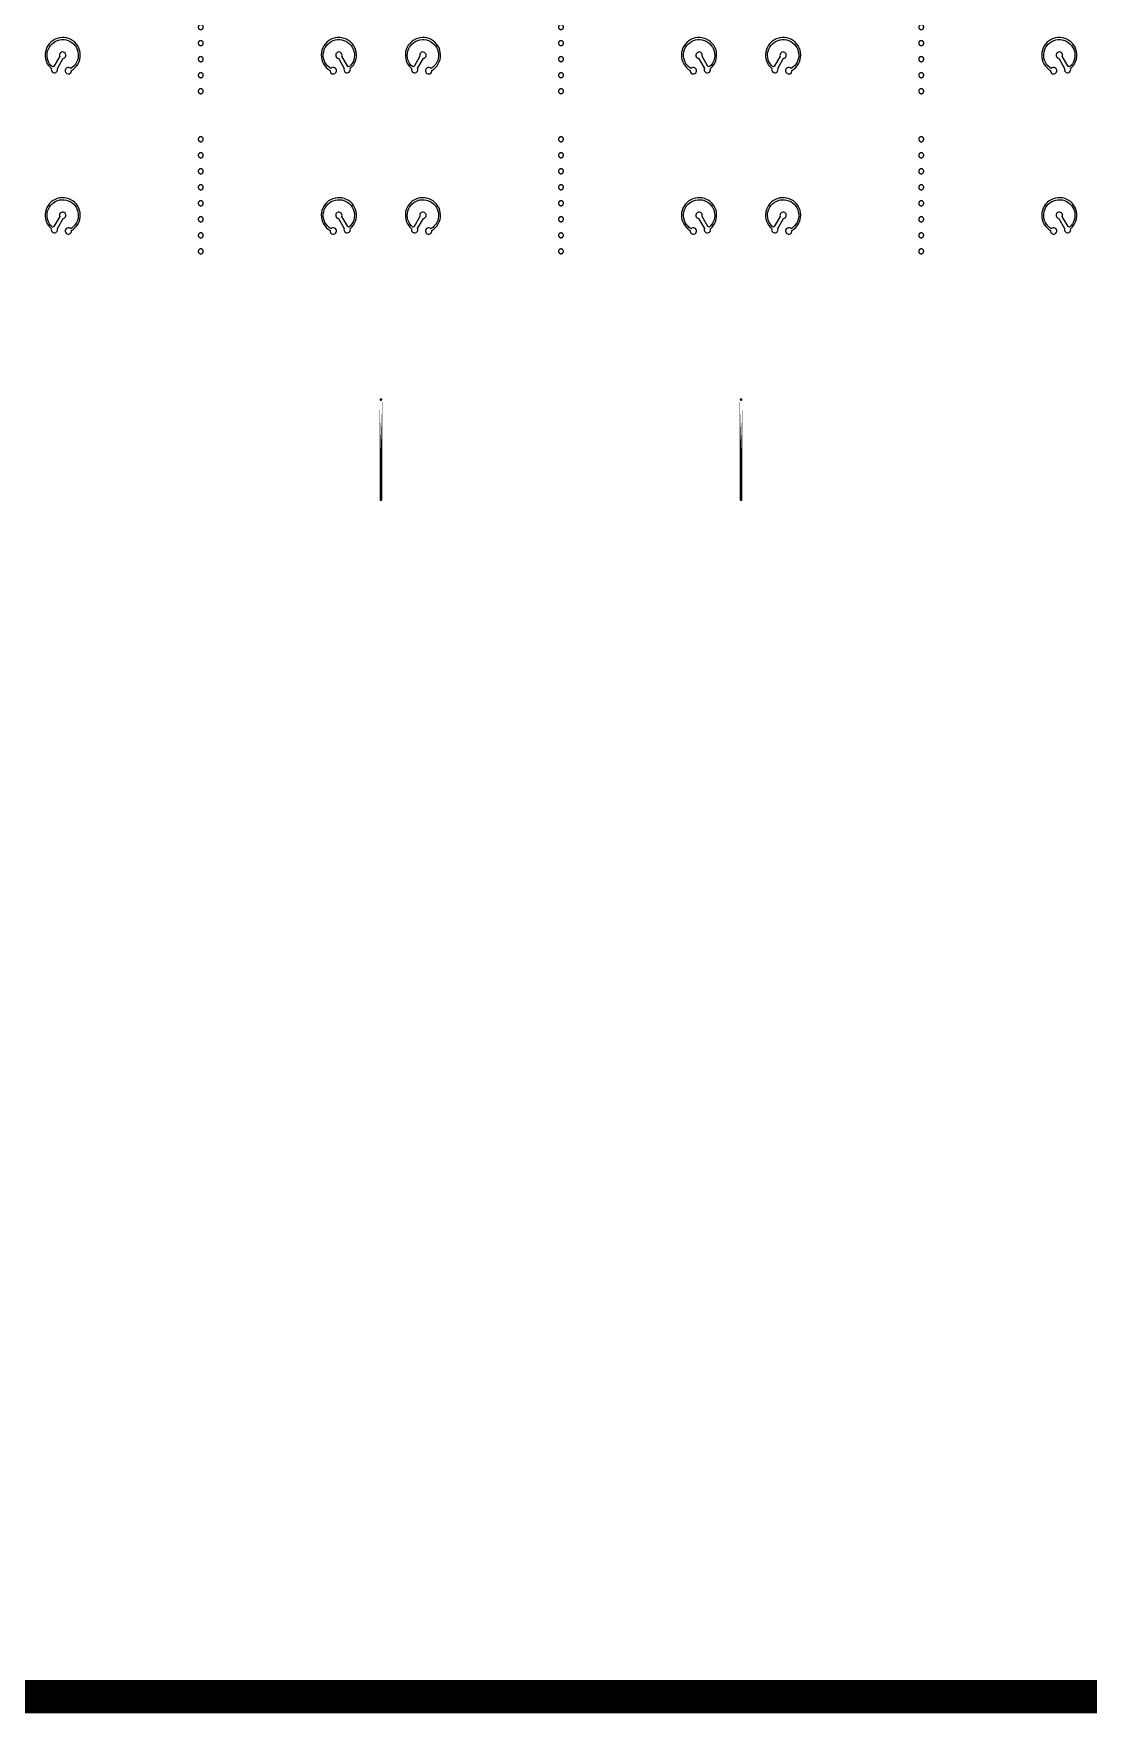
# Model space of a CAD drawing. Extents: x -100 to 100, y -100 to 100.
# Drawn here: x -53.5 to -21.9, y -100.5 to -50.3 of the extents above; entities that cross this region are included whole.
import ezdxf

# ---------------------------------------------------------------- set-up
doc = ezdxf.new("R2010")
doc.units = 0
doc.layers.get('0').update_dxf_attribs({"linetype": 'continuous'})
doc.layers.add('L12', color=7, linetype='continuous')

# ---------------------------------------------------------------- blocks, each defined once
blk = doc.blocks.new('LDI_XFL94-0512-011_L12_B1')
at = {"layer": 'L12'}
for points in [[(-48.503, -53.338), (-48.513, -53.339), (-48.522, -53.341), (-48.532, -53.344), (-48.54, -53.348), (-48.549, -53.354), (-48.556, -53.36), (-48.562, -53.368), (-48.568, -53.376), (-48.572, -53.384), (-48.575, -53.394), (-48.577, -53.403), (-48.578, -53.413), (-48.577, -53.423), (-48.575, -53.433), (-48.572, -53.442), (-48.568, -53.451), (-48.562, -53.459), (-48.556, -53.466), (-48.549, -53.473), (-48.54, -53.478), (-48.532, -53.482), (-48.522, -53.486), (-48.513, -53.488), (-48.503, -53.488), (-48.493, -53.488), (-48.484, -53.486), (-48.474, -53.482), (-48.465, -53.478), (-48.457, -53.473), (-48.45, -53.466), (-48.443, -53.459), (-48.438, -53.451), (-48.434, -53.442), (-48.431, -53.433), (-48.429, -53.423), (-48.428, -53.413), (-48.429, -53.403), (-48.431, -53.394), (-48.434, -53.384), (-48.438, -53.376), (-48.443, -53.368), (-48.45, -53.36), (-48.457, -53.354), (-48.465, -53.348), (-48.474, -53.344), (-48.484, -53.341), (-48.493, -53.339), (-48.503, -53.338)], [(-37.725, -53.338), (-37.734, -53.339), (-37.744, -53.341), (-37.753, -53.344), (-37.762, -53.348), (-37.77, -53.354), (-37.778, -53.36), (-37.784, -53.368), (-37.79, -53.376), (-37.794, -53.384), (-37.797, -53.394), (-37.799, -53.403), (-37.8, -53.413), (-37.799, -53.423), (-37.797, -53.433), (-37.794, -53.442), (-37.79, -53.451), (-37.784, -53.459), (-37.778, -53.466), (-37.77, -53.473), (-37.762, -53.478), (-37.753, -53.482), (-37.744, -53.486), (-37.734, -53.488), (-37.725, -53.488), (-37.715, -53.488), (-37.705, -53.486), (-37.696, -53.482), (-37.687, -53.478), (-37.679, -53.473), (-37.672, -53.466), (-37.665, -53.459), (-37.66, -53.451), (-37.655, -53.442), (-37.652, -53.433), (-37.65, -53.423), (-37.65, -53.413), (-37.65, -53.403), (-37.652, -53.394), (-37.655, -53.384), (-37.66, -53.376), (-37.665, -53.368), (-37.672, -53.36), (-37.679, -53.354), (-37.687, -53.348), (-37.696, -53.344), (-37.705, -53.341), (-37.715, -53.339), (-37.725, -53.338)], [(-26.946, -53.338), (-26.956, -53.339), (-26.966, -53.341), (-26.975, -53.344), (-26.984, -53.348), (-26.992, -53.354), (-26.999, -53.36), (-27.006, -53.368), (-27.011, -53.376), (-27.015, -53.384), (-27.019, -53.394), (-27.02, -53.403), (-27.021, -53.413), (-27.02, -53.423), (-27.019, -53.433), (-27.015, -53.442), (-27.011, -53.451), (-27.006, -53.459), (-26.999, -53.466), (-26.992, -53.473), (-26.984, -53.478), (-26.975, -53.482), (-26.966, -53.486), (-26.956, -53.488), (-26.946, -53.488), (-26.936, -53.488), (-26.927, -53.486), (-26.917, -53.482), (-26.909, -53.478), (-26.9, -53.473), (-26.893, -53.466), (-26.887, -53.459), (-26.881, -53.451), (-26.877, -53.442), (-26.874, -53.433), (-26.872, -53.423), (-26.871, -53.413), (-26.872, -53.403), (-26.874, -53.394), (-26.877, -53.384), (-26.881, -53.376), (-26.887, -53.368), (-26.893, -53.36), (-26.9, -53.354), (-26.909, -53.348), (-26.917, -53.344), (-26.927, -53.341), (-26.936, -53.339), (-26.946, -53.338)], [(-48.503, -53.817), (-48.513, -53.818), (-48.522, -53.82), (-48.532, -53.823), (-48.54, -53.827), (-48.549, -53.833), (-48.556, -53.839), (-48.562, -53.847), (-48.568, -53.855), (-48.572, -53.864), (-48.575, -53.873), (-48.577, -53.882), (-48.578, -53.892), (-48.577, -53.902), (-48.575, -53.912), (-48.572, -53.921), (-48.568, -53.93), (-48.562, -53.938), (-48.556, -53.945), (-48.549, -53.952), (-48.54, -53.957), (-48.532, -53.962), (-48.522, -53.965), (-48.513, -53.967), (-48.503, -53.967), (-48.493, -53.967), (-48.484, -53.965), (-48.474, -53.962), (-48.465, -53.957), (-48.457, -53.952), (-48.45, -53.945), (-48.443, -53.938), (-48.438, -53.93), (-48.434, -53.921), (-48.431, -53.912), (-48.429, -53.902), (-48.428, -53.892), (-48.429, -53.882), (-48.431, -53.873), (-48.434, -53.864), (-48.438, -53.855), (-48.443, -53.847), (-48.45, -53.839), (-48.457, -53.833), (-48.465, -53.827), (-48.474, -53.823), (-48.484, -53.82), (-48.493, -53.818), (-48.503, -53.817)], [(-37.725, -53.817), (-37.734, -53.818), (-37.744, -53.82), (-37.753, -53.823), (-37.762, -53.827), (-37.77, -53.833), (-37.778, -53.839), (-37.784, -53.847), (-37.79, -53.855), (-37.794, -53.864), (-37.797, -53.873), (-37.799, -53.882), (-37.8, -53.892), (-37.799, -53.902), (-37.797, -53.912), (-37.794, -53.921), (-37.79, -53.93), (-37.784, -53.938), (-37.778, -53.945), (-37.77, -53.952), (-37.762, -53.957), (-37.753, -53.962), (-37.744, -53.965), (-37.734, -53.967), (-37.725, -53.967), (-37.715, -53.967), (-37.705, -53.965), (-37.696, -53.962), (-37.687, -53.957), (-37.679, -53.952), (-37.672, -53.945), (-37.665, -53.938), (-37.66, -53.93), (-37.655, -53.921), (-37.652, -53.912), (-37.65, -53.902), (-37.65, -53.892), (-37.65, -53.882), (-37.652, -53.873), (-37.655, -53.864), (-37.66, -53.855), (-37.665, -53.847), (-37.672, -53.839), (-37.679, -53.833), (-37.687, -53.827), (-37.696, -53.823), (-37.705, -53.82), (-37.715, -53.818), (-37.725, -53.817)], [(-26.946, -53.817), (-26.956, -53.818), (-26.966, -53.82), (-26.975, -53.823), (-26.984, -53.827), (-26.992, -53.833), (-26.999, -53.839), (-27.006, -53.847), (-27.011, -53.855), (-27.015, -53.864), (-27.019, -53.873), (-27.02, -53.882), (-27.021, -53.892), (-27.02, -53.902), (-27.019, -53.912), (-27.015, -53.921), (-27.011, -53.93), (-27.006, -53.938), (-26.999, -53.945), (-26.992, -53.952), (-26.984, -53.957), (-26.975, -53.962), (-26.966, -53.965), (-26.956, -53.967), (-26.946, -53.967), (-26.936, -53.967), (-26.927, -53.965), (-26.917, -53.962), (-26.909, -53.957), (-26.9, -53.952), (-26.893, -53.945), (-26.887, -53.938), (-26.881, -53.93), (-26.877, -53.921), (-26.874, -53.912), (-26.872, -53.902), (-26.871, -53.892), (-26.872, -53.882), (-26.874, -53.873), (-26.877, -53.864), (-26.881, -53.855), (-26.887, -53.847), (-26.893, -53.839), (-26.9, -53.833), (-26.909, -53.827), (-26.917, -53.823), (-26.927, -53.82), (-26.936, -53.818), (-26.946, -53.817)], [(-48.503, -54.296), (-48.513, -54.297), (-48.522, -54.299), (-48.532, -54.302), (-48.54, -54.306), (-48.549, -54.312), (-48.556, -54.318), (-48.562, -54.326), (-48.568, -54.334), (-48.572, -54.343), (-48.575, -54.352), (-48.577, -54.361), (-48.578, -54.371), (-48.577, -54.381), (-48.575, -54.391), (-48.572, -54.4), (-48.568, -54.409), (-48.562, -54.417), (-48.556, -54.424), (-48.549, -54.431), (-48.54, -54.436), (-48.532, -54.441), (-48.522, -54.444), (-48.513, -54.446), (-48.503, -54.446), (-48.493, -54.446), (-48.484, -54.444), (-48.474, -54.441), (-48.465, -54.436), (-48.457, -54.431), (-48.45, -54.424), (-48.443, -54.417), (-48.438, -54.409), (-48.434, -54.4), (-48.431, -54.391), (-48.429, -54.381), (-48.428, -54.371), (-48.429, -54.361), (-48.431, -54.352), (-48.434, -54.343), (-48.438, -54.334), (-48.443, -54.326), (-48.45, -54.318), (-48.457, -54.312), (-48.465, -54.306), (-48.474, -54.302), (-48.484, -54.299), (-48.493, -54.297), (-48.503, -54.296)], [(-37.725, -54.296), (-37.734, -54.297), (-37.744, -54.299), (-37.753, -54.302), (-37.762, -54.306), (-37.77, -54.312), (-37.778, -54.318), (-37.784, -54.326), (-37.79, -54.334), (-37.794, -54.343), (-37.797, -54.352), (-37.799, -54.361), (-37.8, -54.371), (-37.799, -54.381), (-37.797, -54.391), (-37.794, -54.4), (-37.79, -54.409), (-37.784, -54.417), (-37.778, -54.424), (-37.77, -54.431), (-37.762, -54.436), (-37.753, -54.441), (-37.744, -54.444), (-37.734, -54.446), (-37.725, -54.446), (-37.715, -54.446), (-37.705, -54.444), (-37.696, -54.441), (-37.687, -54.436), (-37.679, -54.431), (-37.672, -54.424), (-37.665, -54.417), (-37.66, -54.409), (-37.655, -54.4), (-37.652, -54.391), (-37.65, -54.381), (-37.65, -54.371), (-37.65, -54.361), (-37.652, -54.352), (-37.655, -54.343), (-37.66, -54.334), (-37.665, -54.326), (-37.672, -54.318), (-37.679, -54.312), (-37.687, -54.306), (-37.696, -54.302), (-37.705, -54.299), (-37.715, -54.297), (-37.725, -54.296)], [(-26.946, -54.296), (-26.956, -54.297), (-26.966, -54.299), (-26.975, -54.302), (-26.984, -54.306), (-26.992, -54.312), (-26.999, -54.318), (-27.006, -54.326), (-27.011, -54.334), (-27.015, -54.343), (-27.019, -54.352), (-27.02, -54.361), (-27.021, -54.371), (-27.02, -54.381), (-27.019, -54.391), (-27.015, -54.4), (-27.011, -54.409), (-27.006, -54.417), (-26.999, -54.424), (-26.992, -54.431), (-26.984, -54.436), (-26.975, -54.441), (-26.966, -54.444), (-26.956, -54.446), (-26.946, -54.446), (-26.936, -54.446), (-26.927, -54.444), (-26.917, -54.441), (-26.909, -54.436), (-26.9, -54.431), (-26.893, -54.424), (-26.887, -54.417), (-26.881, -54.409), (-26.877, -54.4), (-26.874, -54.391), (-26.872, -54.381), (-26.871, -54.371), (-26.872, -54.361), (-26.874, -54.352), (-26.877, -54.343), (-26.881, -54.334), (-26.887, -54.326), (-26.893, -54.318), (-26.9, -54.312), (-26.909, -54.306), (-26.917, -54.302), (-26.927, -54.299), (-26.936, -54.297), (-26.946, -54.296)], [(-52.395, -56.09), (-52.419, -56.071), (-52.447, -56.061), (-52.477, -56.061), (-52.506, -56.069), (-52.531, -56.086), (-52.549, -56.11), (-52.559, -56.138), (-52.56, -56.168), (-52.551, -56.197), (-52.535, -56.221), (-52.511, -56.24), (-52.483, -56.25), (-52.453, -56.251), (-52.424, -56.242), (-52.399, -56.226), (-52.381, -56.202), (-52.371, -56.174), (-52.37, -56.144), (-52.312, -56.105), (-52.259, -56.058), (-52.214, -56.005), (-52.175, -55.947), (-52.145, -55.883), (-52.124, -55.817), (-52.111, -55.748), (-52.108, -55.678), (-52.114, -55.608), (-52.129, -55.54), (-52.153, -55.474), (-52.186, -55.412), (-52.227, -55.355), (-52.275, -55.304), (-52.329, -55.26), (-52.388, -55.223), (-52.452, -55.194), (-52.52, -55.174), (-52.589, -55.164), (-52.659, -55.162), (-52.728, -55.17), (-52.796, -55.187), (-52.861, -55.213), (-52.923, -55.247), (-52.979, -55.289), (-53.028, -55.338), (-53.071, -55.394), (-53.107, -55.454), (-53.134, -55.519), (-53.152, -55.587), (-53.161, -55.656), (-53.16, -55.726), (-53.151, -55.795), (-53.132, -55.863), (-53.105, -55.927), (-53.069, -55.988), (-53.025, -56.042), (-52.975, -56.091), (-52.979, -56.119), (-52.975, -56.146), (-52.963, -56.172), (-52.945, -56.193), (-52.921, -56.207), (-52.894, -56.214), (-52.866, -56.213), (-52.839, -56.204), (-52.816, -56.188), (-52.799, -56.166), (-52.79, -56.139), (-52.788, -56.111), (-52.794, -56.084), (-52.62, -55.783), (-52.592, -55.774), (-52.568, -55.758), (-52.55, -55.734), (-52.541, -55.706), (-52.54, -55.677), (-52.548, -55.649), (-52.564, -55.624), (-52.587, -55.606), (-52.614, -55.595), (-52.644, -55.593), (-52.672, -55.6), (-52.697, -55.616), (-52.716, -55.638), (-52.728, -55.665), (-52.73, -55.695), (-52.724, -55.723), (-52.898, -56.024), (-52.92, -56.031), (-52.94, -56.042), (-52.986, -55.996), (-53.026, -55.944), (-53.058, -55.887), (-53.081, -55.826), (-53.096, -55.763), (-53.102, -55.698), (-53.098, -55.632), (-53.086, -55.568), (-53.065, -55.507), (-53.035, -55.449), (-52.998, -55.395), (-52.954, -55.347), (-52.903, -55.306), (-52.847, -55.273), (-52.787, -55.247), (-52.724, -55.23), (-52.659, -55.222), (-52.594, -55.223), (-52.53, -55.234), (-52.467, -55.253), (-52.408, -55.28), (-52.353, -55.316), (-52.304, -55.359), (-52.261, -55.408), (-52.226, -55.463), (-52.198, -55.522), (-52.179, -55.584), (-52.169, -55.649), (-52.168, -55.714), (-52.176, -55.779), (-52.193, -55.842), (-52.219, -55.902), (-52.253, -55.957), (-52.294, -56.008), (-52.342, -56.052), (-52.395, -56.09)], [(-48.503, -54.775), (-48.513, -54.776), (-48.522, -54.778), (-48.532, -54.781), (-48.54, -54.785), (-48.549, -54.791), (-48.556, -54.797), (-48.562, -54.805), (-48.568, -54.813), (-48.572, -54.822), (-48.575, -54.831), (-48.577, -54.841), (-48.578, -54.85), (-48.577, -54.86), (-48.575, -54.87), (-48.572, -54.879), (-48.568, -54.888), (-48.562, -54.896), (-48.556, -54.903), (-48.549, -54.91), (-48.54, -54.915), (-48.532, -54.92), (-48.522, -54.923), (-48.513, -54.925), (-48.503, -54.925), (-48.493, -54.925), (-48.484, -54.923), (-48.474, -54.92), (-48.465, -54.915), (-48.457, -54.91), (-48.45, -54.903), (-48.443, -54.896), (-48.438, -54.888), (-48.434, -54.879), (-48.431, -54.87), (-48.429, -54.86), (-48.428, -54.85), (-48.429, -54.841), (-48.431, -54.831), (-48.434, -54.822), (-48.438, -54.813), (-48.443, -54.805), (-48.45, -54.797), (-48.457, -54.791), (-48.465, -54.785), (-48.474, -54.781), (-48.484, -54.778), (-48.493, -54.776), (-48.503, -54.775)], [(-48.503, -55.254), (-48.513, -55.255), (-48.522, -55.257), (-48.532, -55.26), (-48.54, -55.264), (-48.549, -55.27), (-48.556, -55.276), (-48.562, -55.284), (-48.568, -55.292), (-48.572, -55.301), (-48.575, -55.31), (-48.577, -55.32), (-48.578, -55.329), (-48.577, -55.339), (-48.575, -55.349), (-48.572, -55.358), (-48.568, -55.367), (-48.562, -55.375), (-48.556, -55.382), (-48.549, -55.389), (-48.54, -55.394), (-48.532, -55.399), (-48.522, -55.402), (-48.513, -55.404), (-48.503, -55.404), (-48.493, -55.404), (-48.484, -55.402), (-48.474, -55.399), (-48.465, -55.394), (-48.457, -55.389), (-48.45, -55.382), (-48.443, -55.375), (-48.438, -55.367), (-48.434, -55.358), (-48.431, -55.349), (-48.429, -55.339), (-48.428, -55.329), (-48.429, -55.32), (-48.431, -55.31), (-48.434, -55.301), (-48.438, -55.292), (-48.443, -55.284), (-48.45, -55.276), (-48.457, -55.27), (-48.465, -55.264), (-48.474, -55.26), (-48.484, -55.257), (-48.493, -55.255), (-48.503, -55.254)], [(-44.066, -56.042), (-44.086, -56.031), (-44.108, -56.024), (-44.282, -55.723), (-44.276, -55.695), (-44.278, -55.665), (-44.29, -55.638), (-44.309, -55.616), (-44.334, -55.6), (-44.362, -55.593), (-44.392, -55.595), (-44.419, -55.606), (-44.442, -55.624), (-44.458, -55.649), (-44.466, -55.677), (-44.465, -55.706), (-44.456, -55.734), (-44.438, -55.758), (-44.414, -55.774), (-44.386, -55.783), (-44.212, -56.084), (-44.218, -56.111), (-44.216, -56.139), (-44.207, -56.166), (-44.189, -56.188), (-44.167, -56.204), (-44.14, -56.213), (-44.112, -56.214), (-44.085, -56.207), (-44.061, -56.193), (-44.043, -56.172), (-44.031, -56.146), (-44.027, -56.119), (-44.031, -56.091), (-43.981, -56.042), (-43.937, -55.988), (-43.901, -55.927), (-43.874, -55.863), (-43.855, -55.795), (-43.846, -55.726), (-43.845, -55.656), (-43.854, -55.587), (-43.872, -55.519), (-43.899, -55.454), (-43.935, -55.394), (-43.978, -55.338), (-44.027, -55.289), (-44.083, -55.247), (-44.145, -55.213), (-44.21, -55.187), (-44.278, -55.17), (-44.347, -55.162), (-44.417, -55.164), (-44.486, -55.174), (-44.554, -55.194), (-44.618, -55.223), (-44.677, -55.26), (-44.731, -55.304), (-44.779, -55.355), (-44.82, -55.412), (-44.853, -55.474), (-44.877, -55.54), (-44.892, -55.608), (-44.898, -55.678), (-44.895, -55.748), (-44.882, -55.817), (-44.861, -55.883), (-44.831, -55.947), (-44.792, -56.005), (-44.747, -56.058), (-44.694, -56.105), (-44.636, -56.144), (-44.635, -56.174), (-44.625, -56.202), (-44.607, -56.226), (-44.582, -56.242), (-44.553, -56.251), (-44.523, -56.25), (-44.495, -56.24), (-44.471, -56.221), (-44.455, -56.197), (-44.446, -56.168), (-44.447, -56.138), (-44.457, -56.11), (-44.475, -56.086), (-44.5, -56.069), (-44.529, -56.061), (-44.559, -56.061), (-44.587, -56.071), (-44.611, -56.09), (-44.664, -56.052), (-44.712, -56.008), (-44.753, -55.957), (-44.787, -55.902), (-44.813, -55.842), (-44.83, -55.779), (-44.838, -55.714), (-44.837, -55.649), (-44.826, -55.584), (-44.808, -55.522), (-44.78, -55.463), (-44.745, -55.408), (-44.702, -55.359), (-44.653, -55.316), (-44.598, -55.28), (-44.539, -55.253), (-44.476, -55.234), (-44.412, -55.223), (-44.347, -55.222), (-44.282, -55.23), (-44.219, -55.247), (-44.159, -55.273), (-44.103, -55.306), (-44.052, -55.347), (-44.008, -55.395), (-43.971, -55.449), (-43.941, -55.507), (-43.92, -55.568), (-43.908, -55.632), (-43.904, -55.698), (-43.91, -55.763), (-43.925, -55.826), (-43.948, -55.887), (-43.98, -55.944), (-44.02, -55.996), (-44.066, -56.042)], [(-41.617, -56.09), (-41.641, -56.071), (-41.669, -56.061), (-41.699, -56.061), (-41.727, -56.069), (-41.752, -56.086), (-41.77, -56.11), (-41.78, -56.138), (-41.781, -56.168), (-41.773, -56.197), (-41.756, -56.221), (-41.732, -56.24), (-41.704, -56.25), (-41.674, -56.251), (-41.646, -56.242), (-41.621, -56.226), (-41.602, -56.202), (-41.592, -56.174), (-41.591, -56.144), (-41.533, -56.105), (-41.481, -56.058), (-41.435, -56.005), (-41.397, -55.947), (-41.367, -55.883), (-41.345, -55.817), (-41.333, -55.748), (-41.329, -55.678), (-41.336, -55.608), (-41.351, -55.54), (-41.375, -55.474), (-41.408, -55.412), (-41.448, -55.355), (-41.496, -55.304), (-41.55, -55.26), (-41.61, -55.223), (-41.674, -55.194), (-41.741, -55.174), (-41.81, -55.164), (-41.88, -55.162), (-41.95, -55.17), (-42.018, -55.187), (-42.083, -55.213), (-42.144, -55.247), (-42.2, -55.289), (-42.25, -55.338), (-42.293, -55.394), (-42.328, -55.454), (-42.355, -55.519), (-42.373, -55.587), (-42.382, -55.656), (-42.382, -55.726), (-42.372, -55.795), (-42.354, -55.863), (-42.326, -55.927), (-42.29, -55.988), (-42.247, -56.042), (-42.196, -56.091), (-42.201, -56.119), (-42.197, -56.146), (-42.185, -56.172), (-42.166, -56.193), (-42.142, -56.207), (-42.115, -56.214), (-42.087, -56.213), (-42.061, -56.204), (-42.038, -56.188), (-42.021, -56.166), (-42.011, -56.139), (-42.009, -56.111), (-42.016, -56.084), (-41.842, -55.783), (-41.814, -55.774), (-41.79, -55.758), (-41.772, -55.734), (-41.762, -55.706), (-41.761, -55.677), (-41.769, -55.649), (-41.785, -55.624), (-41.808, -55.606), (-41.836, -55.595), (-41.865, -55.593), (-41.894, -55.6), (-41.919, -55.616), (-41.938, -55.638), (-41.949, -55.665), (-41.952, -55.695), (-41.946, -55.723), (-42.119, -56.024), (-42.142, -56.031), (-42.162, -56.042), (-42.208, -55.996), (-42.247, -55.944), (-42.279, -55.887), (-42.303, -55.826), (-42.317, -55.763), (-42.323, -55.698), (-42.32, -55.632), (-42.308, -55.568), (-42.286, -55.507), (-42.257, -55.449), (-42.22, -55.395), (-42.175, -55.347), (-42.124, -55.306), (-42.069, -55.273), (-42.009, -55.247), (-41.946, -55.23), (-41.881, -55.222), (-41.816, -55.223), (-41.751, -55.234), (-41.689, -55.253), (-41.63, -55.28), (-41.575, -55.316), (-41.526, -55.359), (-41.483, -55.408), (-41.448, -55.463), (-41.42, -55.522), (-41.401, -55.584), (-41.391, -55.649), (-41.39, -55.714), (-41.398, -55.779), (-41.415, -55.842), (-41.441, -55.902), (-41.474, -55.957), (-41.515, -56.008), (-41.563, -56.052), (-41.617, -56.09)], [(-37.725, -54.775), (-37.734, -54.776), (-37.744, -54.778), (-37.753, -54.781), (-37.762, -54.785), (-37.77, -54.791), (-37.778, -54.797), (-37.784, -54.805), (-37.79, -54.813), (-37.794, -54.822), (-37.797, -54.831), (-37.799, -54.841), (-37.8, -54.85), (-37.799, -54.86), (-37.797, -54.87), (-37.794, -54.879), (-37.79, -54.888), (-37.784, -54.896), (-37.778, -54.903), (-37.77, -54.91), (-37.762, -54.915), (-37.753, -54.92), (-37.744, -54.923), (-37.734, -54.925), (-37.725, -54.925), (-37.715, -54.925), (-37.705, -54.923), (-37.696, -54.92), (-37.687, -54.915), (-37.679, -54.91), (-37.672, -54.903), (-37.665, -54.896), (-37.66, -54.888), (-37.655, -54.879), (-37.652, -54.87), (-37.65, -54.86), (-37.65, -54.85), (-37.65, -54.841), (-37.652, -54.831), (-37.655, -54.822), (-37.66, -54.813), (-37.665, -54.805), (-37.672, -54.797), (-37.679, -54.791), (-37.687, -54.785), (-37.696, -54.781), (-37.705, -54.778), (-37.715, -54.776), (-37.725, -54.775)], [(-37.725, -55.254), (-37.734, -55.255), (-37.744, -55.257), (-37.753, -55.26), (-37.762, -55.264), (-37.77, -55.27), (-37.778, -55.276), (-37.784, -55.284), (-37.79, -55.292), (-37.794, -55.301), (-37.797, -55.31), (-37.799, -55.32), (-37.8, -55.329), (-37.799, -55.339), (-37.797, -55.349), (-37.794, -55.358), (-37.79, -55.367), (-37.784, -55.375), (-37.778, -55.382), (-37.77, -55.389), (-37.762, -55.394), (-37.753, -55.399), (-37.744, -55.402), (-37.734, -55.404), (-37.725, -55.404), (-37.715, -55.404), (-37.705, -55.402), (-37.696, -55.399), (-37.687, -55.394), (-37.679, -55.389), (-37.672, -55.382), (-37.665, -55.375), (-37.66, -55.367), (-37.655, -55.358), (-37.652, -55.349), (-37.65, -55.339), (-37.65, -55.329), (-37.65, -55.32), (-37.652, -55.31), (-37.655, -55.301), (-37.66, -55.292), (-37.665, -55.284), (-37.672, -55.276), (-37.679, -55.27), (-37.687, -55.264), (-37.696, -55.26), (-37.705, -55.257), (-37.715, -55.255), (-37.725, -55.254)], [(-33.287, -56.042), (-33.308, -56.031), (-33.33, -56.024), (-33.504, -55.723), (-33.497, -55.695), (-33.5, -55.665), (-33.511, -55.638), (-33.53, -55.616), (-33.555, -55.6), (-33.584, -55.593), (-33.613, -55.595), (-33.641, -55.606), (-33.664, -55.624), (-33.68, -55.649), (-33.688, -55.677), (-33.687, -55.706), (-33.677, -55.734), (-33.659, -55.758), (-33.635, -55.774), (-33.607, -55.783), (-33.434, -56.084), (-33.44, -56.111), (-33.438, -56.139), (-33.428, -56.166), (-33.411, -56.188), (-33.388, -56.204), (-33.362, -56.213), (-33.334, -56.214), (-33.307, -56.207), (-33.283, -56.193), (-33.264, -56.172), (-33.253, -56.146), (-33.249, -56.119), (-33.253, -56.091), (-33.202, -56.042), (-33.159, -55.988), (-33.123, -55.927), (-33.096, -55.863), (-33.077, -55.795), (-33.067, -55.726), (-33.067, -55.656), (-33.076, -55.587), (-33.094, -55.519), (-33.121, -55.454), (-33.156, -55.394), (-33.199, -55.338), (-33.249, -55.289), (-33.305, -55.247), (-33.366, -55.213), (-33.431, -55.187), (-33.499, -55.17), (-33.569, -55.162), (-33.639, -55.164), (-33.708, -55.174), (-33.775, -55.194), (-33.839, -55.223), (-33.899, -55.26), (-33.953, -55.304), (-34.001, -55.355), (-34.041, -55.412), (-34.074, -55.474), (-34.098, -55.54), (-34.114, -55.608), (-34.12, -55.678), (-34.116, -55.748), (-34.104, -55.817), (-34.082, -55.883), (-34.052, -55.947), (-34.014, -56.005), (-33.968, -56.058), (-33.916, -56.105), (-33.858, -56.144), (-33.857, -56.174), (-33.847, -56.202), (-33.828, -56.226), (-33.803, -56.242), (-33.775, -56.251), (-33.745, -56.25), (-33.717, -56.24), (-33.693, -56.221), (-33.676, -56.197), (-33.668, -56.168), (-33.669, -56.138), (-33.679, -56.11), (-33.697, -56.086), (-33.722, -56.069), (-33.75, -56.061), (-33.78, -56.061), (-33.808, -56.071), (-33.832, -56.09), (-33.886, -56.052), (-33.934, -56.008), (-33.975, -55.957), (-34.009, -55.902), (-34.034, -55.842), (-34.051, -55.779), (-34.059, -55.714), (-34.058, -55.649), (-34.048, -55.584), (-34.029, -55.522), (-34.002, -55.463), (-33.966, -55.408), (-33.923, -55.359), (-33.874, -55.316), (-33.819, -55.28), (-33.76, -55.253), (-33.698, -55.234), (-33.634, -55.223), (-33.568, -55.222), (-33.504, -55.23), (-33.441, -55.247), (-33.381, -55.273), (-33.325, -55.306), (-33.274, -55.347), (-33.23, -55.395), (-33.192, -55.449), (-33.163, -55.507), (-33.141, -55.568), (-33.129, -55.632), (-33.126, -55.698), (-33.132, -55.763), (-33.146, -55.826), (-33.17, -55.887), (-33.202, -55.944), (-33.241, -55.996), (-33.287, -56.042)], [(-30.838, -56.09), (-30.862, -56.071), (-30.89, -56.061), (-30.92, -56.061), (-30.949, -56.069), (-30.974, -56.086), (-30.992, -56.11), (-31.002, -56.138), (-31.003, -56.168), (-30.995, -56.197), (-30.978, -56.221), (-30.954, -56.24), (-30.926, -56.25), (-30.896, -56.251), (-30.867, -56.242), (-30.842, -56.226), (-30.824, -56.202), (-30.814, -56.174), (-30.813, -56.144), (-30.755, -56.105), (-30.702, -56.058), (-30.657, -56.005), (-30.618, -55.947), (-30.588, -55.883), (-30.567, -55.817), (-30.554, -55.748), (-30.551, -55.678), (-30.557, -55.608), (-30.572, -55.54), (-30.597, -55.474), (-30.629, -55.412), (-30.67, -55.355), (-30.718, -55.304), (-30.772, -55.26), (-30.832, -55.223), (-30.896, -55.194), (-30.963, -55.174), (-31.032, -55.164), (-31.102, -55.162), (-31.172, -55.17), (-31.239, -55.187), (-31.305, -55.213), (-31.366, -55.247), (-31.422, -55.289), (-31.472, -55.338), (-31.515, -55.394), (-31.55, -55.454), (-31.577, -55.519), (-31.595, -55.587), (-31.604, -55.656), (-31.603, -55.726), (-31.594, -55.795), (-31.575, -55.863), (-31.548, -55.927), (-31.512, -55.988), (-31.468, -56.042), (-31.418, -56.091), (-31.422, -56.119), (-31.418, -56.146), (-31.406, -56.172), (-31.388, -56.193), (-31.364, -56.207), (-31.337, -56.214), (-31.309, -56.213), (-31.282, -56.204), (-31.26, -56.188), (-31.243, -56.166), (-31.233, -56.139), (-31.231, -56.111), (-31.237, -56.084), (-31.063, -55.783), (-31.035, -55.774), (-31.011, -55.758), (-30.994, -55.734), (-30.984, -55.706), (-30.983, -55.677), (-30.991, -55.649), (-31.007, -55.624), (-31.03, -55.606), (-31.057, -55.595), (-31.087, -55.593), (-31.115, -55.6), (-31.14, -55.616), (-31.159, -55.638), (-31.171, -55.665), (-31.173, -55.695), (-31.167, -55.723), (-31.341, -56.024), (-31.363, -56.031), (-31.383, -56.042), (-31.43, -55.996), (-31.469, -55.944), (-31.501, -55.887), (-31.524, -55.826), (-31.539, -55.763), (-31.545, -55.698), (-31.542, -55.632), (-31.529, -55.568), (-31.508, -55.507), (-31.478, -55.449), (-31.441, -55.395), (-31.397, -55.347), (-31.346, -55.306), (-31.29, -55.273), (-31.23, -55.247), (-31.167, -55.23), (-31.102, -55.222), (-31.037, -55.223), (-30.973, -55.234), (-30.91, -55.253), (-30.851, -55.28), (-30.797, -55.316), (-30.747, -55.359), (-30.705, -55.408), (-30.669, -55.463), (-30.642, -55.522), (-30.623, -55.584), (-30.612, -55.649), (-30.611, -55.714), (-30.62, -55.779), (-30.637, -55.842), (-30.662, -55.902), (-30.696, -55.957), (-30.737, -56.008), (-30.785, -56.052), (-30.838, -56.09)], [(-26.946, -54.775), (-26.956, -54.776), (-26.966, -54.778), (-26.975, -54.781), (-26.984, -54.785), (-26.992, -54.791), (-26.999, -54.797), (-27.006, -54.805), (-27.011, -54.813), (-27.015, -54.822), (-27.019, -54.831), (-27.02, -54.841), (-27.021, -54.85), (-27.02, -54.86), (-27.019, -54.87), (-27.015, -54.879), (-27.011, -54.888), (-27.006, -54.896), (-26.999, -54.903), (-26.992, -54.91), (-26.984, -54.915), (-26.975, -54.92), (-26.966, -54.923), (-26.956, -54.925), (-26.946, -54.925), (-26.936, -54.925), (-26.927, -54.923), (-26.917, -54.92), (-26.909, -54.915), (-26.9, -54.91), (-26.893, -54.903), (-26.887, -54.896), (-26.881, -54.888), (-26.877, -54.879), (-26.874, -54.87), (-26.872, -54.86), (-26.871, -54.85), (-26.872, -54.841), (-26.874, -54.831), (-26.877, -54.822), (-26.881, -54.813), (-26.887, -54.805), (-26.893, -54.797), (-26.9, -54.791), (-26.909, -54.785), (-26.917, -54.781), (-26.927, -54.778), (-26.936, -54.776), (-26.946, -54.775)], [(-26.946, -55.254), (-26.956, -55.255), (-26.966, -55.257), (-26.975, -55.26), (-26.984, -55.264), (-26.992, -55.27), (-26.999, -55.276), (-27.006, -55.284), (-27.011, -55.292), (-27.015, -55.301), (-27.019, -55.31), (-27.02, -55.32), (-27.021, -55.329), (-27.02, -55.339), (-27.019, -55.349), (-27.015, -55.358), (-27.011, -55.367), (-27.006, -55.375), (-26.999, -55.382), (-26.992, -55.389), (-26.984, -55.394), (-26.975, -55.399), (-26.966, -55.402), (-26.956, -55.404), (-26.946, -55.404), (-26.936, -55.404), (-26.927, -55.402), (-26.917, -55.399), (-26.909, -55.394), (-26.9, -55.389), (-26.893, -55.382), (-26.887, -55.375), (-26.881, -55.367), (-26.877, -55.358), (-26.874, -55.349), (-26.872, -55.339), (-26.871, -55.329), (-26.872, -55.32), (-26.874, -55.31), (-26.877, -55.301), (-26.881, -55.292), (-26.887, -55.284), (-26.893, -55.276), (-26.9, -55.27), (-26.909, -55.264), (-26.917, -55.26), (-26.927, -55.257), (-26.936, -55.255), (-26.946, -55.254)], [(-22.509, -56.042), (-22.529, -56.031), (-22.551, -56.024), (-22.725, -55.723), (-22.719, -55.695), (-22.721, -55.665), (-22.733, -55.638), (-22.752, -55.616), (-22.777, -55.6), (-22.805, -55.593), (-22.835, -55.595), (-22.862, -55.606), (-22.885, -55.624), (-22.901, -55.649), (-22.909, -55.677), (-22.909, -55.706), (-22.899, -55.734), (-22.881, -55.758), (-22.857, -55.774), (-22.829, -55.783), (-22.655, -56.084), (-22.661, -56.111), (-22.659, -56.139), (-22.65, -56.166), (-22.633, -56.188), (-22.61, -56.204), (-22.583, -56.213), (-22.555, -56.214), (-22.528, -56.207), (-22.505, -56.193), (-22.486, -56.172), (-22.474, -56.146), (-22.47, -56.119), (-22.474, -56.091), (-22.424, -56.042), (-22.38, -55.988), (-22.345, -55.927), (-22.317, -55.863), (-22.298, -55.795), (-22.289, -55.726), (-22.288, -55.656), (-22.297, -55.587), (-22.316, -55.519), (-22.342, -55.454), (-22.378, -55.394), (-22.421, -55.338), (-22.471, -55.289), (-22.527, -55.247), (-22.588, -55.213), (-22.653, -55.187), (-22.721, -55.17), (-22.79, -55.162), (-22.86, -55.164), (-22.93, -55.174), (-22.997, -55.194), (-23.061, -55.223), (-23.12, -55.26), (-23.174, -55.304), (-23.222, -55.355), (-23.263, -55.412), (-23.296, -55.474), (-23.32, -55.54), (-23.335, -55.608), (-23.341, -55.678), (-23.338, -55.748), (-23.326, -55.817), (-23.304, -55.883), (-23.274, -55.947), (-23.236, -56.005), (-23.19, -56.058), (-23.138, -56.105), (-23.079, -56.144), (-23.078, -56.174), (-23.068, -56.202), (-23.05, -56.226), (-23.025, -56.242), (-22.996, -56.251), (-22.966, -56.25), (-22.938, -56.24), (-22.915, -56.221), (-22.898, -56.197), (-22.889, -56.168), (-22.89, -56.138), (-22.9, -56.11), (-22.919, -56.086), (-22.943, -56.069), (-22.972, -56.061), (-23.002, -56.061), (-23.03, -56.071), (-23.054, -56.09), (-23.107, -56.052), (-23.155, -56.008), (-23.196, -55.957), (-23.23, -55.902), (-23.256, -55.842), (-23.273, -55.779), (-23.281, -55.714), (-23.28, -55.649), (-23.27, -55.584), (-23.251, -55.522), (-23.223, -55.463), (-23.188, -55.408), (-23.145, -55.359), (-23.096, -55.316), (-23.041, -55.28), (-22.982, -55.253), (-22.92, -55.234), (-22.855, -55.223), (-22.79, -55.222), (-22.725, -55.23), (-22.662, -55.247), (-22.602, -55.273), (-22.546, -55.306), (-22.496, -55.347), (-22.451, -55.395), (-22.414, -55.449), (-22.384, -55.507), (-22.363, -55.568), (-22.351, -55.632), (-22.347, -55.698), (-22.353, -55.763), (-22.368, -55.826), (-22.392, -55.887), (-22.423, -55.944), (-22.463, -55.996), (-22.509, -56.042)], [(-48.503, -55.733), (-48.513, -55.734), (-48.522, -55.736), (-48.532, -55.739), (-48.54, -55.743), (-48.549, -55.749), (-48.556, -55.755), (-48.562, -55.763), (-48.568, -55.771), (-48.572, -55.78), (-48.575, -55.789), (-48.577, -55.799), (-48.578, -55.808), (-48.577, -55.818), (-48.575, -55.828), (-48.572, -55.837), (-48.568, -55.846), (-48.562, -55.854), (-48.556, -55.861), (-48.549, -55.868), (-48.54, -55.873), (-48.532, -55.878), (-48.522, -55.881), (-48.513, -55.883), (-48.503, -55.883), (-48.493, -55.883), (-48.484, -55.881), (-48.474, -55.878), (-48.465, -55.873), (-48.457, -55.868), (-48.45, -55.861), (-48.443, -55.854), (-48.438, -55.846), (-48.434, -55.837), (-48.431, -55.828), (-48.429, -55.818), (-48.428, -55.808), (-48.429, -55.799), (-48.431, -55.789), (-48.434, -55.78), (-48.438, -55.771), (-48.443, -55.763), (-48.45, -55.755), (-48.457, -55.749), (-48.465, -55.743), (-48.474, -55.739), (-48.484, -55.736), (-48.493, -55.734), (-48.503, -55.733)], [(-37.725, -55.733), (-37.734, -55.734), (-37.744, -55.736), (-37.753, -55.739), (-37.762, -55.743), (-37.77, -55.749), (-37.778, -55.755), (-37.784, -55.763), (-37.79, -55.771), (-37.794, -55.78), (-37.797, -55.789), (-37.799, -55.799), (-37.8, -55.808), (-37.799, -55.818), (-37.797, -55.828), (-37.794, -55.837), (-37.79, -55.846), (-37.784, -55.854), (-37.778, -55.861), (-37.77, -55.868), (-37.762, -55.873), (-37.753, -55.878), (-37.744, -55.881), (-37.734, -55.883), (-37.725, -55.883), (-37.715, -55.883), (-37.705, -55.881), (-37.696, -55.878), (-37.687, -55.873), (-37.679, -55.868), (-37.672, -55.861), (-37.665, -55.854), (-37.66, -55.846), (-37.655, -55.837), (-37.652, -55.828), (-37.65, -55.818), (-37.65, -55.808), (-37.65, -55.799), (-37.652, -55.789), (-37.655, -55.78), (-37.66, -55.771), (-37.665, -55.763), (-37.672, -55.755), (-37.679, -55.749), (-37.687, -55.743), (-37.696, -55.739), (-37.705, -55.736), (-37.715, -55.734), (-37.725, -55.733)], [(-26.946, -55.733), (-26.956, -55.734), (-26.966, -55.736), (-26.975, -55.739), (-26.984, -55.743), (-26.992, -55.749), (-26.999, -55.755), (-27.006, -55.763), (-27.011, -55.771), (-27.015, -55.78), (-27.019, -55.789), (-27.02, -55.799), (-27.021, -55.808), (-27.02, -55.818), (-27.019, -55.828), (-27.015, -55.837), (-27.011, -55.846), (-27.006, -55.854), (-26.999, -55.861), (-26.992, -55.868), (-26.984, -55.873), (-26.975, -55.878), (-26.966, -55.881), (-26.956, -55.883), (-26.946, -55.883), (-26.936, -55.883), (-26.927, -55.881), (-26.917, -55.878), (-26.909, -55.873), (-26.9, -55.868), (-26.893, -55.861), (-26.887, -55.854), (-26.881, -55.846), (-26.877, -55.837), (-26.874, -55.828), (-26.872, -55.818), (-26.871, -55.808), (-26.872, -55.799), (-26.874, -55.789), (-26.877, -55.78), (-26.881, -55.771), (-26.887, -55.763), (-26.893, -55.755), (-26.9, -55.749), (-26.909, -55.743), (-26.917, -55.739), (-26.927, -55.736), (-26.936, -55.734), (-26.946, -55.733)], [(-48.503, -56.212), (-48.513, -56.213), (-48.522, -56.215), (-48.532, -56.218), (-48.54, -56.222), (-48.549, -56.228), (-48.556, -56.234), (-48.562, -56.242), (-48.568, -56.25), (-48.572, -56.259), (-48.575, -56.268), (-48.577, -56.278), (-48.578, -56.287), (-48.577, -56.297), (-48.575, -56.307), (-48.572, -56.316), (-48.568, -56.325), (-48.562, -56.333), (-48.556, -56.34), (-48.549, -56.347), (-48.54, -56.352), (-48.532, -56.357), (-48.522, -56.36), (-48.513, -56.362), (-48.503, -56.362), (-48.493, -56.362), (-48.484, -56.36), (-48.474, -56.357), (-48.465, -56.352), (-48.457, -56.347), (-48.45, -56.34), (-48.443, -56.333), (-48.438, -56.325), (-48.434, -56.316), (-48.431, -56.307), (-48.429, -56.297), (-48.428, -56.287), (-48.429, -56.278), (-48.431, -56.268), (-48.434, -56.259), (-48.438, -56.25), (-48.443, -56.242), (-48.45, -56.234), (-48.457, -56.228), (-48.465, -56.222), (-48.474, -56.218), (-48.484, -56.215), (-48.493, -56.213), (-48.503, -56.212)], [(-37.725, -56.212), (-37.734, -56.213), (-37.744, -56.215), (-37.753, -56.218), (-37.762, -56.222), (-37.77, -56.228), (-37.778, -56.234), (-37.784, -56.242), (-37.79, -56.25), (-37.794, -56.259), (-37.797, -56.268), (-37.799, -56.278), (-37.8, -56.287), (-37.799, -56.297), (-37.797, -56.307), (-37.794, -56.316), (-37.79, -56.325), (-37.784, -56.333), (-37.778, -56.34), (-37.77, -56.347), (-37.762, -56.352), (-37.753, -56.357), (-37.744, -56.36), (-37.734, -56.362), (-37.725, -56.362), (-37.715, -56.362), (-37.705, -56.36), (-37.696, -56.357), (-37.687, -56.352), (-37.679, -56.347), (-37.672, -56.34), (-37.665, -56.333), (-37.66, -56.325), (-37.655, -56.316), (-37.652, -56.307), (-37.65, -56.297), (-37.65, -56.287), (-37.65, -56.278), (-37.652, -56.268), (-37.655, -56.259), (-37.66, -56.25), (-37.665, -56.242), (-37.672, -56.234), (-37.679, -56.228), (-37.687, -56.222), (-37.696, -56.218), (-37.705, -56.215), (-37.715, -56.213), (-37.725, -56.212)], [(-26.946, -56.212), (-26.956, -56.213), (-26.966, -56.215), (-26.975, -56.218), (-26.984, -56.222), (-26.992, -56.228), (-26.999, -56.234), (-27.006, -56.242), (-27.011, -56.25), (-27.015, -56.259), (-27.019, -56.268), (-27.02, -56.278), (-27.021, -56.287), (-27.02, -56.297), (-27.019, -56.307), (-27.015, -56.316), (-27.011, -56.325), (-27.006, -56.333), (-26.999, -56.34), (-26.992, -56.347), (-26.984, -56.352), (-26.975, -56.357), (-26.966, -56.36), (-26.956, -56.362), (-26.946, -56.362), (-26.936, -56.362), (-26.927, -56.36), (-26.917, -56.357), (-26.909, -56.352), (-26.9, -56.347), (-26.893, -56.34), (-26.887, -56.333), (-26.881, -56.325), (-26.877, -56.316), (-26.874, -56.307), (-26.872, -56.297), (-26.871, -56.287), (-26.872, -56.278), (-26.874, -56.268), (-26.877, -56.259), (-26.881, -56.25), (-26.887, -56.242), (-26.893, -56.234), (-26.9, -56.228), (-26.909, -56.222), (-26.917, -56.218), (-26.927, -56.215), (-26.936, -56.213), (-26.946, -56.212)], [(-48.503, -56.691), (-48.513, -56.692), (-48.522, -56.694), (-48.532, -56.697), (-48.54, -56.702), (-48.549, -56.707), (-48.556, -56.713), (-48.562, -56.721), (-48.568, -56.729), (-48.572, -56.738), (-48.575, -56.747), (-48.577, -56.757), (-48.578, -56.766), (-48.577, -56.776), (-48.575, -56.786), (-48.572, -56.795), (-48.568, -56.804), (-48.562, -56.812), (-48.556, -56.82), (-48.549, -56.826), (-48.54, -56.831), (-48.532, -56.836), (-48.522, -56.839), (-48.513, -56.841), (-48.503, -56.841), (-48.493, -56.841), (-48.484, -56.839), (-48.474, -56.836), (-48.465, -56.831), (-48.457, -56.826), (-48.45, -56.82), (-48.443, -56.812), (-48.438, -56.804), (-48.434, -56.795), (-48.431, -56.786), (-48.429, -56.776), (-48.428, -56.766), (-48.429, -56.757), (-48.431, -56.747), (-48.434, -56.738), (-48.438, -56.729), (-48.443, -56.721), (-48.45, -56.713), (-48.457, -56.707), (-48.465, -56.702), (-48.474, -56.697), (-48.484, -56.694), (-48.493, -56.692), (-48.503, -56.691)], [(-37.725, -56.691), (-37.734, -56.692), (-37.744, -56.694), (-37.753, -56.697), (-37.762, -56.702), (-37.77, -56.707), (-37.778, -56.713), (-37.784, -56.721), (-37.79, -56.729), (-37.794, -56.738), (-37.797, -56.747), (-37.799, -56.757), (-37.8, -56.766), (-37.799, -56.776), (-37.797, -56.786), (-37.794, -56.795), (-37.79, -56.804), (-37.784, -56.812), (-37.778, -56.82), (-37.77, -56.826), (-37.762, -56.831), (-37.753, -56.836), (-37.744, -56.839), (-37.734, -56.841), (-37.725, -56.841), (-37.715, -56.841), (-37.705, -56.839), (-37.696, -56.836), (-37.687, -56.831), (-37.679, -56.826), (-37.672, -56.82), (-37.665, -56.812), (-37.66, -56.804), (-37.655, -56.795), (-37.652, -56.786), (-37.65, -56.776), (-37.65, -56.766), (-37.65, -56.757), (-37.652, -56.747), (-37.655, -56.738), (-37.66, -56.729), (-37.665, -56.721), (-37.672, -56.713), (-37.679, -56.707), (-37.687, -56.702), (-37.696, -56.697), (-37.705, -56.694), (-37.715, -56.692), (-37.725, -56.691)], [(-26.946, -56.691), (-26.956, -56.692), (-26.966, -56.694), (-26.975, -56.697), (-26.984, -56.702), (-26.992, -56.707), (-26.999, -56.713), (-27.006, -56.721), (-27.011, -56.729), (-27.015, -56.738), (-27.019, -56.747), (-27.02, -56.757), (-27.021, -56.766), (-27.02, -56.776), (-27.019, -56.786), (-27.015, -56.795), (-27.011, -56.804), (-27.006, -56.812), (-26.999, -56.82), (-26.992, -56.826), (-26.984, -56.831), (-26.975, -56.836), (-26.966, -56.839), (-26.956, -56.841), (-26.946, -56.841), (-26.936, -56.841), (-26.927, -56.839), (-26.917, -56.836), (-26.909, -56.831), (-26.9, -56.826), (-26.893, -56.82), (-26.887, -56.812), (-26.881, -56.804), (-26.877, -56.795), (-26.874, -56.786), (-26.872, -56.776), (-26.871, -56.766), (-26.872, -56.757), (-26.874, -56.747), (-26.877, -56.738), (-26.881, -56.729), (-26.887, -56.721), (-26.893, -56.713), (-26.9, -56.707), (-26.909, -56.702), (-26.917, -56.697), (-26.927, -56.694), (-26.936, -56.692), (-26.946, -56.691)]]:
    blk.add_lwpolyline(points, close=True, dxfattribs=at)
blk = doc.blocks.new('cutlineendpoint')
at = {"const_width": 0.04}
blk.add_lwpolyline([(-0.02, 0, 1), (0.02, 0, 1)], format="xyb", close=True, dxfattribs=at)

msp = doc.modelspace()

# ---------------------------------------------------------------- linework, layer by layer
at = {"layer": 'L12'}
for points, const_width in [([(-100, 100), (100, 100), (100, -100), (-100, -100)], 1), ([(-43.114, -61.2), (-43.114, -64.2)], 0.08), ([(-32.335, -61.2), (-32.335, -64.2)], 0.08)]:
    msp.add_lwpolyline(points, close=True, dxfattribs=dict(at, const_width=const_width))

# ---------------------------------------------------------------- block references
for name, p in [('LDI_XFL94-0512-011_L12_B1', (0, 4.79)), ('LDI_XFL94-0512-011_L12_B1', (0, 0)), ('cutlineendpoint', (-43.114, -61.2)), ('cutlineendpoint', (-32.335, -61.2)), ('cutlineendpoint', (-43.114, -64.2)), ('cutlineendpoint', (-32.335, -64.2))]:
    msp.add_blockref(name, p, dxfattribs=at)

doc.saveas('drawing.dxf')
